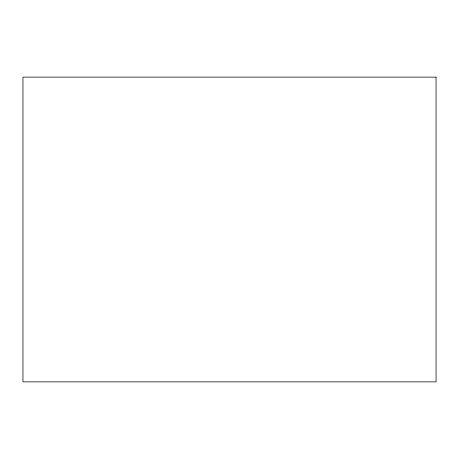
<?xml version="1.0" encoding="UTF-8"?>
<svg xmlns="http://www.w3.org/2000/svg" width="459" height="459" viewBox="0 0 459 459"><rect width="100%" height="100%" fill="white"/><g stroke="black" fill="none" stroke-linecap="round" stroke-linejoin="round"><path stroke-width="0.69" d="M436.05 77.129L22.95 77.129L22.95 381.871L436.05 381.871L436.05 77.129"/></g></svg>
